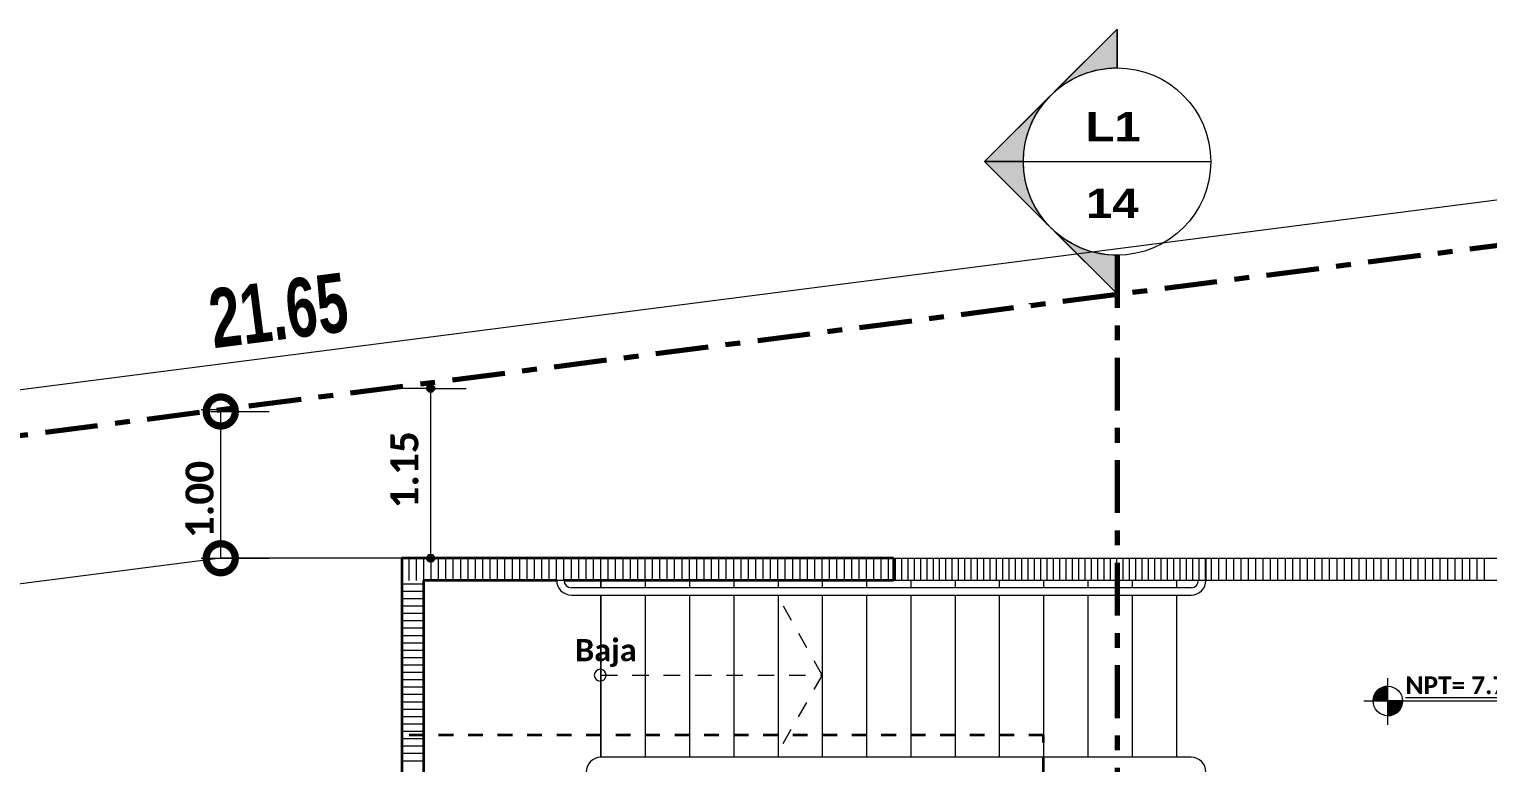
# Model space of a CAD drawing. Header units: metres. Extents: x -144 to 1000, y -717 to 29.
# Drawn here: x 462.64 to 472.53, y -548.31 to -543.33 of the extents above; entities that cross this region are included whole.
import ezdxf

# ---------------------------------------------------------------- set-up
doc = ezdxf.new("R2010")
doc.units = ezdxf.units.M
for name, pattern in [('Basculante', [0.11625, 0.075, -0.04125]), ('basculante modificado', [0.18, 0.1125, -0.0675]), ('Dash Dot 3_16_', [0.595313, 0.357187, -0.119063, 0, -0.119063])]:
    doc.linetypes.add(name, pattern=pattern)
doc.layers.get('0').update_dxf_attribs({"color": 1})
for name, color, linetype, lineweight in [('A-ANNO-DIMS', 1, 'Continuous', 9), ('A-DETL', 1, 'Continuous', 9), ('A-DETL-THIN', 1, 'Continuous', 9), ('A-FLOR', 2, 'Continuous', 9), ('A-WALL', 4, 'Continuous', 9), ('G-ANNO-DIMS', 1, 'Continuous', 9), ('G-ANNO-SYMB', 1, 'Continuous', 9), ('G-ANNO-TEXT', 2, 'Continuous', 9), ('S-STRS', 1, 'Continuous', 9)]:
    doc.layers.add(name, color=color, linetype=linetype, lineweight=lineweight)
doc.layers.add('A-WALL-PATT', color=7, linetype='Continuous', lineweight=35, true_color=0x9c9c9c)
doc.styles.add('Arial Black', font='', dxfattribs={"height": 0.15})
doc.styles.add('Britannic Bold_B_1', font='', dxfattribs={"width": 0.7, "height": 0.4})
doc.styles.add('Calibri_B', font='calibrib.ttf', dxfattribs={"height": 0.165})
doc.styles.add('Calibri_B_3', font='calibrib.ttf', dxfattribs={"height": 0.15})
doc.styles.add('Calibri_B_8', font='calibrib.ttf', dxfattribs={"height": 0.9})
doc.styles.get('Arial Black').set_extended_font_data('Arial Black')
doc.styles.get('Britannic Bold_B_1').set_extended_font_data('Britannic Bold', bold=True)

# ---------------------------------------------------------------- blocks, each defined once
blk = doc.blocks.new('U')
at = {"layer": 'G-ANNO-DIMS'}
h = blk.add_hatch(color=256, dxfattribs=at)
edge = h.paths.add_edge_path()
edge.add_arc((476.3705, -486.2276), 0.1, 90, 180, ccw=False)
edge.add_line((476.3705, -486.1276), (476.3705, -486.2276))
edge.add_line((476.3705, -486.2276), (476.2705, -486.2276))
h = blk.add_hatch(color=256, dxfattribs=at)
edge = h.paths.add_edge_path()
edge.add_line((476.3705, -486.3276), (476.3705, -486.2276))
edge.add_line((476.3705, -486.2276), (476.4705, -486.2276))
edge.add_arc((476.3705, -486.2276), 0.1, 270, 360, ccw=False)
at = {"layer": 'G-ANNO-SYMB', "extrusion": (0, 0, -1)}
h = blk.add_hatch(color=256, dxfattribs=at)
edge = h.paths.add_edge_path()
edge.add_arc((-474.5355, -482.57), 0.6358, 47.9216, 90)
edge.add_line((-474.5355, -481.9342), (-474.5355, -481.672))
edge.add_line((-474.5355, -481.672), (-474.1094, -482.0981))
h = blk.add_hatch(color=256, dxfattribs=at)
edge = h.paths.add_edge_path()
edge.add_line((-474.0865, -482.121), (-473.6375, -482.57))
edge.add_line((-473.6375, -482.57), (-473.9005, -482.57))
edge.add_arc((-474.5355, -482.57), 0.635, 0, 45)
h = blk.add_hatch(color=256, dxfattribs=at)
edge = h.paths.add_edge_path()
edge.add_arc((-474.5355, -482.57), 0.635, -45, 0)
edge.add_line((-473.9005, -482.57), (-473.6375, -482.57))
edge.add_line((-473.6375, -482.57), (-474.0865, -483.019))
h = blk.add_hatch(color=256, dxfattribs=at)
edge = h.paths.add_edge_path()
edge.add_line((-474.1094, -483.0419), (-474.5355, -483.468))
edge.add_line((-474.5355, -483.468), (-474.5355, -483.2058))
edge.add_arc((-474.5355, -482.57), 0.6358, -90, -47.9216)
at = {"layer": 'A-ANNO-DIMS', "color": 5, "true_color": 0x0000ff}
blk.add_line((458.2681, -485.2529), (479.7435, -482.4892), dxfattribs=at)
at = {"layer": 'A-DETL', "color": 7, "linetype": 'Dash Dot 3_16_', "lineweight": 70}
blk.add_line((458.3074, -485.5585), (479.7828, -482.7947), dxfattribs=at)
at = {"layer": 'A-DETL', "color": 253, "true_color": 0xb6b6b6}
for p, q in [((474.0377, -483.5341), (473.9377, -483.5341)), ((474.0377, -483.5341), (473.9377, -483.5341)), ((469.7347, -484.1078), (469.6347, -484.1078)), ((469.7347, -484.1078), (469.6347, -484.1078))]:
    blk.add_line(p, q, dxfattribs=at)
at = {"layer": 'A-DETL', "color": 7, "linetype": 'basculante modificado'}
for p, q in [((472.5371, -486.0532), (472.2396, -485.5234)), ((471.0377, -486.0532), (472.5327, -486.0532)), ((472.5371, -486.0532), (472.2383, -486.5734))]:
    blk.add_line(p, q, dxfattribs=at)
at = {"layer": 'A-DETL', "color": 7, "linetype": 'Basculante', "lineweight": 35}
for p, q in [((469.6877, -486.4602), (469.6877, -486.71)), ((474.0377, -486.4602), (469.6877, -486.4602)), ((474.0377, -486.7102), (474.0377, -486.4602))]:
    blk.add_line(p, q, dxfattribs=at)
at = {"layer": 'A-DETL-THIN'}
for p, q in [((470.7877, -485.41), (470.7377, -485.41)), ((475.0377, -485.46), (470.8377, -485.46)), ((475.1377, -485.41), (475.0877, -485.41)), ((470.8377, -485.51), (475.0377, -485.51)), ((475.0377, -486.61), (471.0377, -486.61))]:
    blk.add_line(p, q, dxfattribs=at)
for centre, radius, start, end in [((470.8377, -485.41), 0.1, 180, 270), ((470.8377, -485.41), 0.05, 180, 270), ((475.0377, -485.41), 0.1, 270, 0), ((475.0377, -485.41), 0.05, 270, 360), ((471.0327, -486.0532), 0.04, 90, 270), ((471.0327, -486.0532), 0.04, 270, 90), ((471.0377, -486.71), 0.1, 90, 180), ((475.0377, -486.71), 0.1, 0, 90)]:
    blk.add_arc(centre, radius, start, end, dxfattribs=at)
at = {"layer": 'A-FLOR'}
for p, q in [((468.4612, -485.26), (459.0795, -486.4673)), ((469.6877, -485.26), (468.4612, -485.26)), ((471.0377, -485.46), (471.0377, -485.41)), ((471.0377, -486.61), (471.0377, -485.51))]:
    blk.add_line(p, q, dxfattribs=at)
at = {"layer": 'A-WALL', "lineweight": 35}
for p, q in [((473.0211, -485.26), (469.6877, -485.26)), ((469.6877, -485.26), (469.6877, -486.86)), ((473.0211, -485.26), (473.0211, -485.41)), ((470.7377, -485.41), (469.8377, -485.41)), ((469.8377, -486.86), (469.8377, -485.41)), ((473.0211, -485.41), (470.7877, -485.41))]:
    blk.add_line(p, q, dxfattribs=at)
at = {"layer": 'A-WALL'}
for p, q in [((473.0211, -485.26), (480.0376, -485.26)), ((475.1377, -485.26), (475.1377, -485.41)), ((475.0877, -485.41), (473.0211, -485.41)), ((478.5877, -485.41), (475.1377, -485.41))]:
    blk.add_line(p, q, dxfattribs=at)
at = {"layer": 'A-WALL', "color": 250, "true_color": 0x282828}
for p, q in [((473.0332, -485.41), (473.0332, -485.26)), ((473.0761, -485.41), (473.0761, -485.26)), ((473.119, -485.41), (473.119, -485.26)), ((473.1619, -485.41), (473.1619, -485.26)), ((473.2047, -485.41), (473.2047, -485.26)), ((473.2476, -485.41), (473.2476, -485.26)), ((473.2905, -485.41), (473.2905, -485.26)), ((473.3333, -485.41), (473.3333, -485.26)), ((473.3762, -485.41), (473.3762, -485.26)), ((473.4191, -485.41), (473.4191, -485.26)), ((473.4619, -485.41), (473.4619, -485.26)), ((473.5048, -485.41), (473.5048, -485.26)), ((473.5477, -485.41), (473.5477, -485.26)), ((473.5906, -485.41), (473.5906, -485.26)), ((473.6334, -485.41), (473.6334, -485.26)), ((473.6763, -485.41), (473.6763, -485.26)), ((473.7192, -485.41), (473.7192, -485.26)), ((473.762, -485.41), (473.762, -485.26)), ((473.8049, -485.41), (473.8049, -485.26)), ((473.8478, -485.41), (473.8478, -485.26)), ((473.8906, -485.41), (473.8906, -485.26)), ((473.9335, -485.41), (473.9335, -485.26)), ((473.9764, -485.41), (473.9764, -485.26)), ((474.0193, -485.41), (474.0193, -485.26)), ((474.0621, -485.41), (474.0621, -485.26)), ((474.105, -485.41), (474.105, -485.26)), ((474.1479, -485.41), (474.1479, -485.26)), ((474.1907, -485.41), (474.1907, -485.26)), ((474.2336, -485.41), (474.2336, -485.26)), ((474.2765, -485.41), (474.2765, -485.26)), ((474.3193, -485.41), (474.3193, -485.26)), ((474.3622, -485.41), (474.3622, -485.26)), ((474.4051, -485.41), (474.4051, -485.26)), ((474.448, -485.41), (474.448, -485.26)), ((474.4908, -485.41), (474.4908, -485.26)), ((474.5337, -485.41), (474.5337, -485.26)), ((474.5766, -485.41), (474.5766, -485.26)), ((474.6194, -485.41), (474.6194, -485.26)), ((474.6623, -485.41), (474.6623, -485.26)), ((474.7052, -485.41), (474.7052, -485.26)), ((474.748, -485.41), (474.748, -485.26)), ((474.7909, -485.41), (474.7909, -485.26)), ((474.8338, -485.41), (474.8338, -485.26)), ((474.8767, -485.41), (474.8767, -485.26)), ((474.9195, -485.41), (474.9195, -485.26)), ((474.9624, -485.41), (474.9624, -485.26)), ((475.0053, -485.41), (475.0053, -485.26)), ((475.0481, -485.41), (475.0481, -485.26)), ((475.091, -485.41), (475.091, -485.26)), ((475.1339, -485.41), (475.1339, -485.26)), ((475.1763, -485.41), (475.1763, -485.26)), ((475.2263, -485.41), (475.2263, -485.26)), ((475.2763, -485.41), (475.2763, -485.26)), ((475.3263, -485.41), (475.3263, -485.26)), ((475.3763, -485.41), (475.3763, -485.26)), ((475.4263, -485.41), (475.4263, -485.26)), ((475.4763, -485.41), (475.4763, -485.26)), ((475.5263, -485.41), (475.5263, -485.26)), ((475.5763, -485.41), (475.5763, -485.26)), ((475.6263, -485.41), (475.6263, -485.26)), ((475.6763, -485.41), (475.6763, -485.26)), ((475.7263, -485.41), (475.7263, -485.26)), ((475.7763, -485.41), (475.7763, -485.26)), ((475.8263, -485.41), (475.8263, -485.26)), ((475.8763, -485.41), (475.8763, -485.26)), ((475.9263, -485.41), (475.9263, -485.26)), ((475.9763, -485.41), (475.9763, -485.26)), ((476.0263, -485.41), (476.0263, -485.26)), ((476.0763, -485.41), (476.0763, -485.26)), ((476.1263, -485.41), (476.1263, -485.26)), ((476.1763, -485.41), (476.1763, -485.26)), ((476.2263, -485.41), (476.2263, -485.26)), ((476.2763, -485.41), (476.2763, -485.26)), ((476.3263, -485.41), (476.3263, -485.26)), ((476.3763, -485.41), (476.3763, -485.26)), ((476.4263, -485.41), (476.4263, -485.26)), ((476.4763, -485.41), (476.4763, -485.26)), ((476.5263, -485.41), (476.5263, -485.26)), ((476.5763, -485.41), (476.5763, -485.26)), ((476.6263, -485.41), (476.6263, -485.26)), ((476.6763, -485.41), (476.6763, -485.26)), ((476.7263, -485.41), (476.7263, -485.26)), ((476.7763, -485.41), (476.7763, -485.26)), ((476.8263, -485.41), (476.8263, -485.26)), ((476.8763, -485.41), (476.8763, -485.26)), ((476.9263, -485.41), (476.9263, -485.26)), ((476.9763, -485.41), (476.9763, -485.26)), ((477.0263, -485.41), (477.0263, -485.26))]:
    blk.add_line(p, q, dxfattribs=at)
at = {"layer": 'A-WALL-PATT', "color": 8, "lineweight": 5, "true_color": 0x727272}
for p, q in [((469.7373, -485.41), (469.7373, -485.26)), ((469.7873, -485.41), (469.7873, -485.26)), ((469.8373, -485.41), (469.8373, -485.26)), ((469.8873, -485.41), (469.8873, -485.26)), ((469.9373, -485.41), (469.9373, -485.26)), ((469.9873, -485.41), (469.9873, -485.26)), ((470.0373, -485.41), (470.0373, -485.26)), ((470.0873, -485.41), (470.0873, -485.26)), ((470.1373, -485.41), (470.1373, -485.26)), ((470.1873, -485.41), (470.1873, -485.26)), ((470.2373, -485.41), (470.2373, -485.26)), ((470.2873, -485.41), (470.2873, -485.26)), ((470.3373, -485.41), (470.3373, -485.26)), ((470.3873, -485.41), (470.3873, -485.26)), ((470.4373, -485.41), (470.4373, -485.26)), ((470.4873, -485.41), (470.4873, -485.26)), ((470.5373, -485.41), (470.5373, -485.26)), ((470.5873, -485.41), (470.5873, -485.26)), ((470.6373, -485.41), (470.6373, -485.26)), ((470.6873, -485.41), (470.6873, -485.26)), ((470.7373, -485.41), (470.7373, -485.26)), ((470.7873, -485.41), (470.7873, -485.26)), ((470.8373, -485.41), (470.8373, -485.26)), ((470.8873, -485.41), (470.8873, -485.26)), ((470.9373, -485.41), (470.9373, -485.26)), ((470.9873, -485.41), (470.9873, -485.26)), ((471.0373, -485.41), (471.0373, -485.26)), ((471.0873, -485.41), (471.0873, -485.26)), ((471.1373, -485.41), (471.1373, -485.26)), ((471.1873, -485.41), (471.1873, -485.26)), ((471.2373, -485.41), (471.2373, -485.26)), ((471.2873, -485.41), (471.2873, -485.26)), ((471.3373, -485.41), (471.3373, -485.26)), ((471.3873, -485.41), (471.3873, -485.26)), ((471.4373, -485.41), (471.4373, -485.26)), ((471.4873, -485.41), (471.4873, -485.26)), ((471.5373, -485.41), (471.5373, -485.26)), ((471.5873, -485.41), (471.5873, -485.26)), ((471.6373, -485.41), (471.6373, -485.26)), ((471.6873, -485.41), (471.6873, -485.26)), ((471.7373, -485.41), (471.7373, -485.26)), ((471.7873, -485.41), (471.7873, -485.26)), ((471.8373, -485.41), (471.8373, -485.26)), ((471.8873, -485.41), (471.8873, -485.26)), ((471.9373, -485.41), (471.9373, -485.26)), ((471.9873, -485.41), (471.9873, -485.26)), ((472.0373, -485.41), (472.0373, -485.26)), ((472.0873, -485.41), (472.0873, -485.26)), ((472.1373, -485.41), (472.1373, -485.26)), ((472.1873, -485.41), (472.1873, -485.26)), ((472.2373, -485.41), (472.2373, -485.26)), ((472.2873, -485.41), (472.2873, -485.26)), ((472.3373, -485.41), (472.3373, -485.26)), ((472.3873, -485.41), (472.3873, -485.26)), ((472.4373, -485.41), (472.4373, -485.26)), ((472.4873, -485.41), (472.4873, -485.26)), ((472.5373, -485.41), (472.5373, -485.26)), ((472.5873, -485.41), (472.5873, -485.26)), ((472.6373, -485.41), (472.6373, -485.26)), ((472.6873, -485.41), (472.6873, -485.26)), ((472.7373, -485.41), (472.7373, -485.26)), ((472.7873, -485.41), (472.7873, -485.26)), ((472.8373, -485.41), (472.8373, -485.26)), ((472.8873, -485.41), (472.8873, -485.26)), ((472.9373, -485.41), (472.9373, -485.26)), ((472.9873, -485.41), (472.9873, -485.26)), ((469.8377, -485.4351), (469.6877, -485.4351)), ((469.8377, -485.4851), (469.6877, -485.4851)), ((469.8377, -485.5351), (469.6877, -485.5351)), ((469.8377, -485.5851), (469.6877, -485.5851)), ((469.8377, -485.6351), (469.6877, -485.6351)), ((469.8377, -485.6851), (469.6877, -485.6851)), ((469.8377, -485.7351), (469.6877, -485.7351)), ((469.8377, -485.7851), (469.6877, -485.7851)), ((469.8377, -485.8351), (469.6877, -485.8351)), ((469.8377, -485.8851), (469.6877, -485.8851)), ((469.8377, -485.9351), (469.6877, -485.9351)), ((469.8377, -485.9851), (469.6877, -485.9851)), ((469.8377, -486.0351), (469.6877, -486.0351)), ((469.8377, -486.0851), (469.6877, -486.0851)), ((469.8377, -486.1351), (469.6877, -486.1351)), ((469.8377, -486.1851), (469.6877, -486.1851)), ((469.8377, -486.2351), (469.6877, -486.2351)), ((469.8377, -486.2851), (469.6877, -486.2851)), ((469.8377, -486.3351), (469.6877, -486.3351)), ((469.8377, -486.3851), (469.6877, -486.3851)), ((469.8377, -486.4351), (469.6877, -486.4351)), ((469.8377, -486.4851), (469.6877, -486.4851)), ((469.8377, -486.5351), (469.6877, -486.5351)), ((469.8377, -486.5851), (469.6877, -486.5851)), ((469.8377, -486.6351), (469.6877, -486.6351))]:
    blk.add_line(p, q, dxfattribs=at)
at = {"layer": 'G-ANNO-DIMS'}
for p, q in [((476.3705, -486.3905), (476.3705, -486.0744)), ((476.3705, -486.2276), (476.3705, -486.1276)), ((476.2085, -486.2276), (477.2923, -486.2276)), ((476.2705, -486.2276), (476.3705, -486.2276)), ((476.4705, -486.2276), (476.3705, -486.2276)), ((476.3705, -486.2276), (476.3705, -486.3276))]:
    blk.add_line(p, q, dxfattribs=at)
blk.add_circle((476.3705, -486.2276), 0.1, dxfattribs=at)
for start, end in [(90, 180), (270, 0)]:
    blk.add_arc((476.3705, -486.2276), 0.1, start, end, dxfattribs=at)
at = {"layer": 'G-ANNO-SYMB', "lineweight": 18, "extrusion": (0, 0, -1)}
for p, q in [((473.6375, -482.57), (474.5355, -481.672)), ((474.1094, -482.0981), (474.5355, -481.672)), ((474.5355, -481.935), (474.5355, -481.672)), ((474.5355, -481.672), (474.5355, -481.9342)), ((473.6375, -482.57), (474.0865, -482.121)), ((473.6375, -482.57), (474.5355, -483.468)), ((473.9005, -482.57), (473.6375, -482.57)), ((474.0865, -483.019), (473.6375, -482.57)), ((473.6375, -482.57), (473.9005, -482.57)), ((474.5355, -483.468), (474.1094, -483.0419)), ((474.5355, -483.205), (474.5355, -483.468)), ((474.5355, -483.2058), (474.5355, -483.468))]:
    blk.add_line(p, q, dxfattribs=at)
at = {"layer": 'G-ANNO-SYMB', "lineweight": 18}
blk.add_line((473.9005, -482.57), (475.1705, -482.57), dxfattribs=at)
at = {"layer": 'G-ANNO-SYMB', "linetype": 'Dash Dot 3_16_', "lineweight": 70}
blk.add_line((474.5355, -483.205), (474.5355, -492.7259), dxfattribs=at)
at = {"layer": 'G-ANNO-SYMB', "lineweight": 18, "extrusion": (0, 0, -1)}
for radius, start, end in [(0.635, 270, 90), (0.6358, 47.9216, 90), (0.635, 90, 270), (0.635, 0, 45), (0.635, 315, 0), (0.6358, 270, 312.0784)]:
    blk.add_arc((-474.5355, -482.57), radius, start, end, dxfattribs=at)
at = {"layer": 'S-STRS'}
for p, q in [((471.0377, -485.41), (471.0377, -485.46)), ((471.3377, -485.41), (471.3377, -485.46)), ((471.6377, -485.41), (471.6377, -485.46)), ((471.9377, -485.41), (471.9377, -485.46)), ((472.2377, -485.41), (472.2377, -485.46)), ((472.5377, -485.41), (472.5377, -485.46)), ((472.8377, -485.41), (472.8377, -485.46)), ((473.1377, -485.41), (473.1377, -485.46)), ((473.4377, -485.41), (473.4377, -485.46)), ((473.7377, -485.41), (473.7377, -485.46)), ((474.0377, -485.41), (474.0377, -485.46)), ((474.3377, -485.41), (474.3377, -485.46)), ((474.6377, -485.41), (474.6377, -485.46)), ((474.9377, -485.41), (474.9377, -485.46)), ((471.0377, -485.51), (471.0377, -486.61)), ((471.3377, -485.51), (471.3377, -486.61)), ((471.6377, -485.51), (471.6377, -486.61)), ((471.9377, -485.51), (471.9377, -486.61)), ((472.2377, -485.51), (472.2377, -486.61)), ((472.5377, -485.51), (472.5377, -486.61)), ((472.8377, -485.51), (472.8377, -486.61)), ((473.1377, -485.51), (473.1377, -486.61)), ((473.4377, -485.51), (473.4377, -486.61)), ((473.7377, -485.51), (473.7377, -486.61)), ((474.0377, -485.51), (474.0377, -486.61)), ((474.3377, -485.51), (474.3377, -486.61)), ((474.6377, -485.51), (474.6377, -486.61)), ((474.9377, -485.51), (474.9377, -486.61))]:
    blk.add_line(p, q, dxfattribs=at)
at = {"layer": 'A-ANNO-DIMS', "color": 5, "true_color": 0x0000ff, "insert": (468.362, -483.4397), "char_height": 0.4, "width": 1.400284, "attachment_point": 1, "rotation": 7.33333, "line_spacing_factor": 1.000203, "style": 'Britannic Bold_B_1'}
blk.add_mtext('21.65', dxfattribs=at)
at = {"layer": 'G-ANNO-DIMS', "style": 'Calibri_B'}
blk.add_text('%%UNPT= 7.78', height=0.12, dxfattribs=at).set_placement((476.4905, -486.1812))
at = {"layer": 'G-ANNO-SYMB', "style": 'Arial Black'}
for s, p in [('L1', (474.3224, -482.4336)), ('14', (474.3259, -482.9532))]:
    blk.add_text(s, height=0.2, dxfattribs=at).set_placement(p)
at = {"layer": 'G-ANNO-TEXT', "style": 'Calibri_B_3'}
blk.add_text('Baja', height=0.15, dxfattribs=at).set_placement((470.8628, -485.9583))
blk = doc.blocks.new('_DotSmall')
at = {"color": 0, "linetype": 'ByBlock', "const_width": 0.5}
blk.add_lwpolyline([(-0.0625, 0, 1), (0.0625, 0, 1)], format="xyb", close=True, dxfattribs=at)
blk = doc.blocks.new('KLK')
at = {"layer": 'A-ANNO-DIMS', "lineweight": 25, "true_color": 0x0000ff}
h = blk.add_hatch(color=5, dxfattribs=at)
edge = h.paths.add_edge_path()
edge.add_arc((513.4759, -492.3855), 0.025, 0, 360)
h = blk.add_hatch(color=5, dxfattribs=at)
edge = h.paths.add_edge_path()
edge.add_arc((513.4759, -493.5376), 0.025, 0, 360)
at = {"layer": 'A-ANNO-DIMS', "color": 5, "true_color": 0x0000ff}
for p, q in [((513.4759, -492.3855), (513.2359, -492.3855)), ((513.4759, -492.3855), (513.4759, -493.5376)), ((513.4759, -492.3855), (513.7159, -492.3855)), ((511.9211, -492.5294), (512.1253, -492.5294)), ((511.9836, -492.5425), (512.3816, -492.5425)), ((512.0535, -493.5376), (512.0535, -492.5425)), ((511.9211, -493.5376), (512.1253, -493.5376)), ((511.9836, -493.5376), (512.3816, -493.5376)), ((513.4759, -493.5376), (513.2359, -493.5376)), ((513.4759, -493.5376), (513.7159, -493.5376))]:
    blk.add_line(p, q, dxfattribs=at)
at = {"layer": 'A-ANNO-DIMS', "color": 5, "lineweight": 25, "true_color": 0x0000ff}
for centre in [(513.4759, -492.3855), (513.4759, -493.5376)]:
    blk.add_circle(centre, 0.025, dxfattribs=at)
at = {"layer": 'A-DETL', "color": 253, "true_color": 0xb6b6b6}
blk.add_line((513.327, -492.3855), (513.227, -492.3855), dxfattribs=at)
blk.add_line((513.327, -492.3855), (513.227, -492.3855), dxfattribs=at)
at = {"layer": 'A-ANNO-DIMS', "color": 5, "true_color": 0x0000ff}
for p, xscale, yscale, zscale, rotation in [((512.0535, -492.5425), 0.3937007874015749, 0.3937007874015749, 0.3937007874015749, 90), ((512.0535, -493.5376), 0.3937007874015748, 0.3937007874015748, 0.3937007874015748, 270)]:
    blk.add_blockref('_DotSmall', p, dxfattribs=dict(at, xscale=xscale, yscale=yscale, zscale=zscale, rotation=rotation))
at = {"layer": 'A-ANNO-DIMS', "color": 5, "true_color": 0x0000ff, "char_height": 0.19, "width": 0.572076, "attachment_point": 1, "rotation": 90, "line_spacing_factor": 1.158048, "style": 'Calibri_B_8'}
for s, insert in [('1.15', (513.2025, -493.1999)), ('\\A1;1.00', (511.8145, -493.4011))]:
    blk.add_mtext(s, dxfattribs=dict(at, insert=insert))

msp = doc.modelspace()

# ---------------------------------------------------------------- block references
at = {"color": 3}
for name, p in [('U', (-4.5227, -61.66)), ('KLK', (-48.1151, -53.3824))]:
    msp.add_blockref(name, p, dxfattribs=at)

doc.saveas('drawing.dxf')
